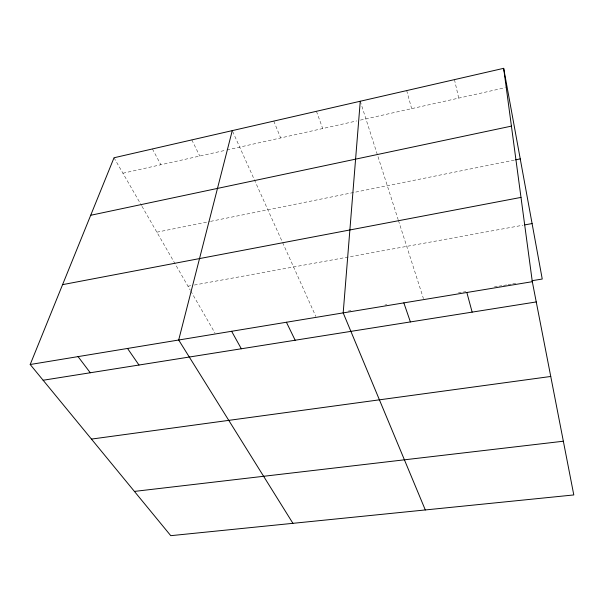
<?xml version="1.0" encoding="UTF-8"?>
<svg xmlns="http://www.w3.org/2000/svg" width="604" height="604" viewBox="0 0 604 604"><rect width="100%" height="100%" fill="white"/><g stroke="black" fill="none" stroke-linecap="round" stroke-linejoin="round"><path stroke-width="0.45" stroke-dasharray="3.02 2.27" d="M122.922 173.227L226.07 150.154M226.976 149.951L356.715 120.936M360.392 120.113L505.306 87.693M156.881 232.185L209.641 221.547M210.562 221.358L514.789 159.992M187.98 286.19L190.698 285.7M194.322 285.043L522.973 225.216M348.146 311.098L350.916 310.637M384.944 305.012L386.786 304.71M458.444 292.872L461.207 292.411M463.049 292.109L465.812 291.656M494.344 286.938L498.028 286.334M498.949 286.175L501.713 285.722M503.555 285.42L507.239 284.809M508.16 284.658L511.845 284.046M512.766 283.895L516.45 283.284M114.02 157.765L141.532 205.534M141.993 206.341L190.305 290.237M190.773 291.045L214.994 333.098M152.419 148.946L160.86 164.741M191.823 139.909L199.765 156.043M232.638 131.446L282.242 241.766M282.619 242.604L315.824 316.436M273.786 121.094L280.649 137.946M316.436 111.302L322.71 128.539M360.263 101.245L398.172 219.66M398.459 220.551L423.464 298.648M406.688 90.585L411.649 108.645M454.472 79.622L458.708 98.12"/><path stroke-width="0.91" d="M360.263 101.245L343.185 312.887L425.307 509.95M232.268 130.623L178.686 340.014L292.925 523.328M503.661 68.328L532.313 281.691L573.8 494.94L170.766 535.673L30.2 364.506L114.02 157.765L503.661 68.328L542.241 279.025L532.109 280.701M90.698 215.281L511.422 126.123M515.695 159.811L520.248 158.89M62.574 284.65L520.995 197.402M524.793 224.884L532.086 223.563M30.2 364.506L532.313 281.691M43.126 380.248L536.246 301.94M91.453 439.093L550.75 376.466M134.42 491.407L563.351 441.222M78.059 356.609L90.275 372.759M127.527 348.455L138.973 365.027M231.619 331.286L241.328 348.772M286.417 322.249L295.16 340.226M403.849 302.876L410.395 321.924M466.847 292.487L472.139 312.117"/></g></svg>
